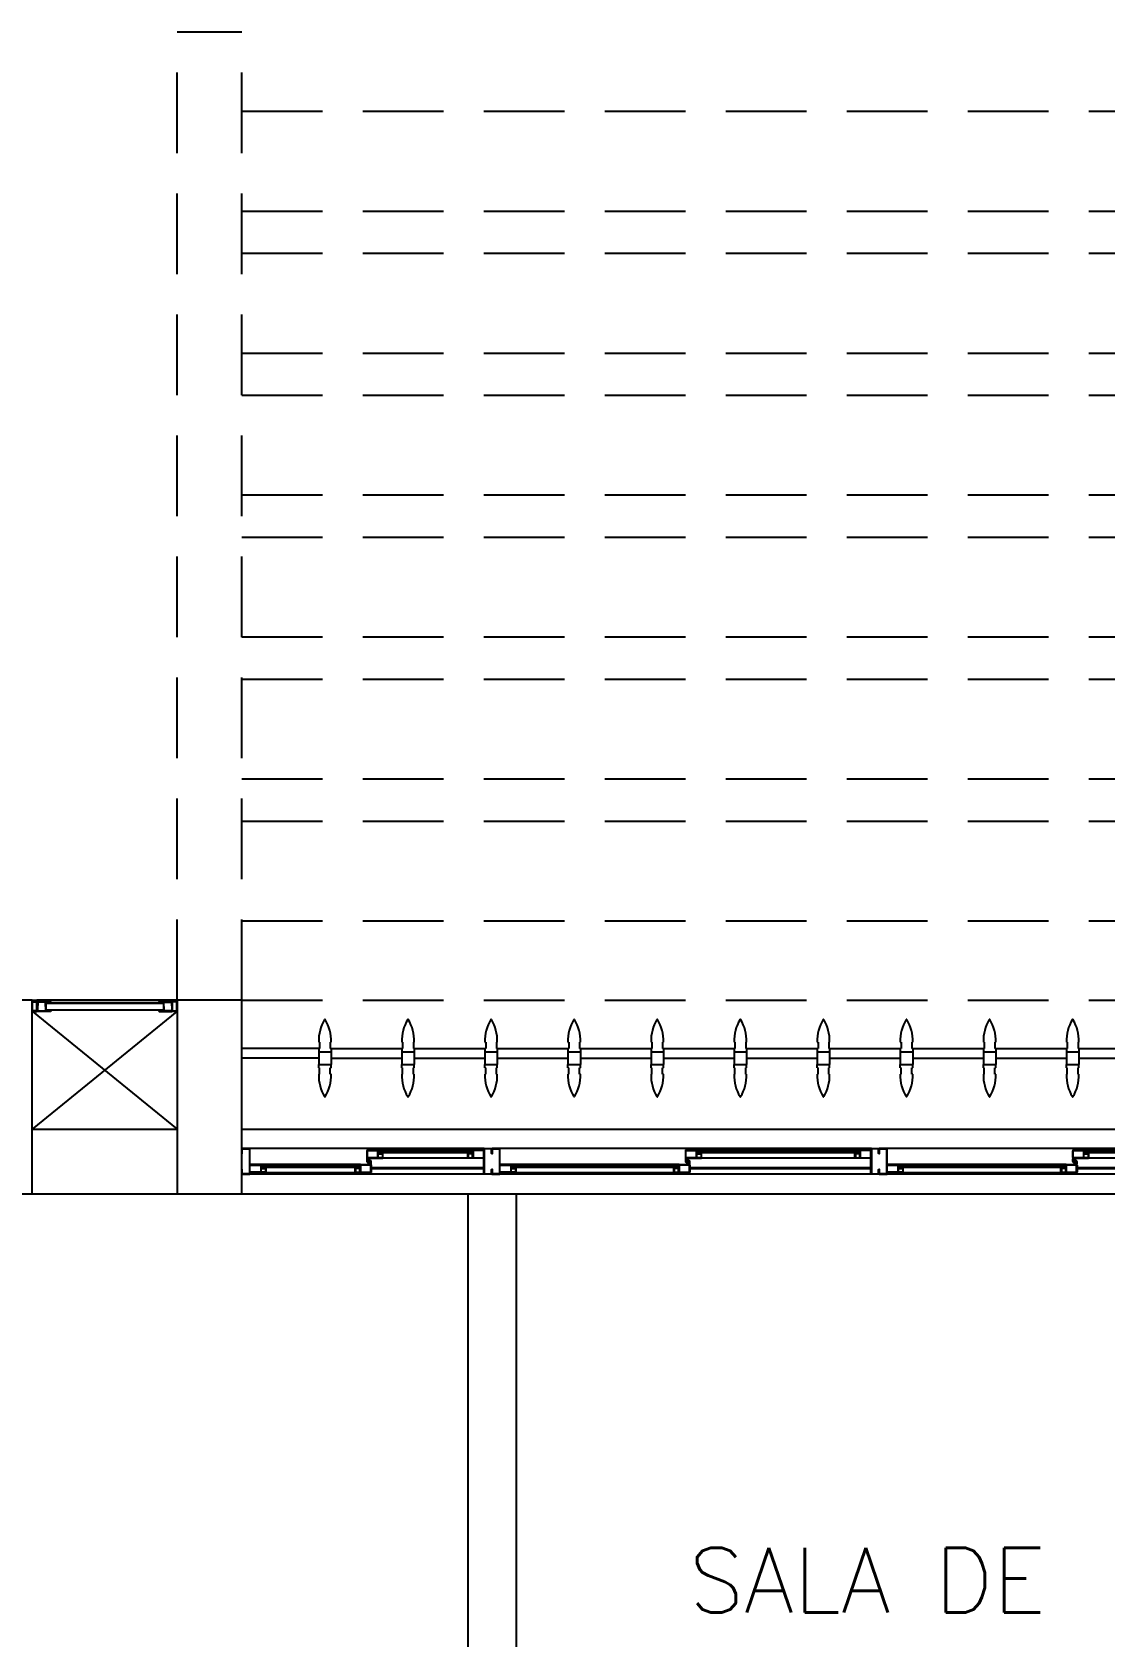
# Model space of a CAD drawing. Header units: millimetres. Extents: x 1887 to 2405, y 1100 to 1335.
# Drawn here: x 2081.76 to 2085.085, y 1179.675 to 1184.648 of the extents above; entities that cross this region are included whole.
import ezdxf

# ---------------------------------------------------------------- set-up
doc = ezdxf.new("R2010")
doc.units = ezdxf.units.MM
doc.linetypes.add('HIDDEN', pattern=[0.375, 0.25, -0.125])
for name, color, linetype in [('AR-ALV', 2, 'Continuous'), ('AR-BRISES', 1, 'Continuous'), ('AR-ESQ', 1, 'Continuous'), ('AR-ESTC', 3, 'Continuous'), ('AR-PEITORIL', 1, 'Continuous'), ('AR-PROJ', 1, 'HIDDEN'), ('AR-SHAFT', 1, 'Continuous'), ('BR-PAINEL', 1, 'Continuous'), ('BR-SUPORTE', 1, 'Continuous'), ('DT-ESQ-BAGUETE-C', 2, 'Continuous'), ('DT-ESQ-BAGUETE-V', 1, 'Continuous'), ('DT-ESQ-CHAPA DOBRADA-V', 1, 'Continuous'), ('DT-ESQ-PERFIL CADEIRA-C', 2, 'Continuous'), ('DT-ESQ-PERFIL CADEIRA-V', 1, 'Continuous'), ('DT-ESQ-PERFIL U SIMPLES-C', 2, 'Continuous'), ('DT-ESQ-PERFIL U-C', 2, 'Continuous'), ('DT-ESQ-PERFIL U-V', 1, 'Continuous'), ('DT-ESQ-VENEZIANA-C', 2, 'Continuous'), ('DT-ESQ-VENEZIANA-V', 2, 'Continuous'), ('DT-ESQ-VIDRO-C', 2, 'Continuous'), ('PG-PROJ', 1, 'HIDDEN'), ('TEXTO', 2, 'Continuous')]:
    doc.layers.add(name, color=color, linetype=linetype)
doc.styles.add('UNB-100', font='simplex.shx', dxfattribs={"height": 0.2})

# ---------------------------------------------------------------- blocks, each defined once
blk = doc.blocks.new('EF23-P')
at = {"layer": 'DT-ESQ-BAGUETE-C', "ltscale": 0.1}
for points in [[(2.61, -0.08), (2.5965, -0.08), (2.5965, -0.0785), (2.6095, -0.0785, 0.414214), (2.61, -0.078), (2.61, -0.067, 0.414214), (2.6095, -0.0665), (2.5965, -0.0665), (2.5965, -0.065), (2.61, -0.065, -0.414214), (2.6115, -0.0665), (2.6115, -0.0785, -0.414214)], [(3.1015, -0.08), (3.115, -0.08), (3.115, -0.0785), (3.102, -0.0785, -0.414214), (3.1015, -0.078), (3.1015, -0.067, -0.414214), (3.102, -0.0665), (3.115, -0.0665), (3.115, -0.065), (3.1015, -0.065, 0.414214), (3.1, -0.0665), (3.1, -0.0785, 0.414214)], [(3.81, -0.08), (3.7965, -0.08), (3.7965, -0.0785), (3.8095, -0.0785, 0.414214), (3.81, -0.078), (3.81, -0.067, 0.414214), (3.8095, -0.0665), (3.7965, -0.0665), (3.7965, -0.065), (3.81, -0.065, -0.414214), (3.8115, -0.0665), (3.8115, -0.0785, -0.414214)], [(4.3015, -0.08), (4.315, -0.08), (4.315, -0.0785), (4.302, -0.0785, -0.414214), (4.3015, -0.078), (4.3015, -0.067, -0.414214), (4.302, -0.0665), (4.315, -0.0665), (4.315, -0.065), (4.3015, -0.065, 0.414214), (4.3, -0.0665), (4.3, -0.0785, 0.414214)], [(4.7975, -0.08), (4.784, -0.08), (4.784, -0.0785), (4.797, -0.0785, 0.414214), (4.7975, -0.078), (4.7975, -0.067, 0.414214), (4.797, -0.0665), (4.784, -0.0665), (4.784, -0.065), (4.7975, -0.065, -0.414214), (4.799, -0.0665), (4.799, -0.0785, -0.414214)], [(5.0765, -0.08), (5.09, -0.08), (5.09, -0.0785), (5.077, -0.0785, -0.414214), (5.0765, -0.078), (5.0765, -0.067, -0.414214), (5.077, -0.0665), (5.09, -0.0665), (5.09, -0.065), (5.0765, -0.065, 0.414214), (5.075, -0.0665), (5.075, -0.0785, 0.414214)], [(2.5265, -0.125), (2.54, -0.125), (2.54, -0.1235), (2.527, -0.1235, -0.414214), (2.5265, -0.123), (2.5265, -0.112, -0.414214), (2.527, -0.1115), (2.54, -0.1115), (2.54, -0.11), (2.5265, -0.11, 0.414214), (2.525, -0.1115), (2.525, -0.1235, 0.414214)], [(3.2485, -0.125), (3.235, -0.125), (3.235, -0.1235), (3.248, -0.1235, 0.414214), (3.2485, -0.123), (3.2485, -0.112, 0.414214), (3.248, -0.1115), (3.235, -0.1115), (3.235, -0.11), (3.2485, -0.11, -0.414214), (3.25, -0.1115), (3.25, -0.1235, -0.414214)], [(3.7265, -0.125), (3.74, -0.125), (3.74, -0.1235), (3.727, -0.1235, -0.414214), (3.7265, -0.123), (3.7265, -0.112, -0.414214), (3.727, -0.1115), (3.74, -0.1115), (3.74, -0.11), (3.7265, -0.11, 0.414214), (3.725, -0.1115), (3.725, -0.1235, 0.414214)], [(4.4485, -0.125), (4.435, -0.125), (4.435, -0.1235), (4.448, -0.1235, 0.414214), (4.4485, -0.123), (4.4485, -0.112, 0.414214), (4.448, -0.1115), (4.435, -0.1115), (4.435, -0.11), (4.4485, -0.11, -0.414214), (4.45, -0.1115), (4.45, -0.1235, -0.414214)], [(4.714, -0.125), (4.7275, -0.125), (4.7275, -0.1235), (4.7145, -0.1235, -0.414214), (4.714, -0.123), (4.714, -0.112, -0.414214), (4.7145, -0.1115), (4.7275, -0.1115), (4.7275, -0.11), (4.714, -0.11, 0.414214), (4.7125, -0.1115), (4.7125, -0.1235, 0.414214)]]:
    blk.add_lwpolyline(points, format="xyb", close=True, dxfattribs=at)
at = {"layer": 'DT-ESQ-BAGUETE-V', "ltscale": 0.1}
for p, q in [((2.61, -0.065), (3.1015, -0.065)), ((3.81, -0.065), (4.3015, -0.065)), ((4.7975, -0.065), (5.0765, -0.065)), ((2.0485, -0.11), (2.5265, -0.11)), ((3.2485, -0.11), (3.7265, -0.11)), ((4.4485, -0.11), (4.714, -0.11))]:
    blk.add_line(p, q, dxfattribs=at)
at = {"layer": 'DT-ESQ-CHAPA DOBRADA-V', "ltscale": 0.1}
for p, q in [((2, -0.077), (2.5615, -0.077)), ((2, -0.08), (2.5615, -0.08)), ((3.2, -0.077), (3.7615, -0.077)), ((3.2, -0.08), (3.7615, -0.08)), ((4.4, -0.077), (4.749, -0.077)), ((4.4, -0.08), (4.749, -0.08))]:
    blk.add_line(p, q, dxfattribs=at)
at = {"layer": 'DT-ESQ-PERFIL CADEIRA-C', "ltscale": 0.1}
for p, q in [((2.5635, -0.0885), (2.61, -0.0885)), ((3.15, -0.0885), (3.1015, -0.0885)), ((3.7635, -0.0885), (3.81, -0.0885)), ((4.35, -0.0885), (4.3015, -0.0885)), ((4.751, -0.0885), (4.7975, -0.0885)), ((5.125, -0.0885), (5.0765, -0.0885)), ((2.573, -0.1335), (2.5265, -0.1335)), ((3.2, -0.1335), (3.2485, -0.1335)), ((3.773, -0.1335), (3.7265, -0.1335)), ((4.4, -0.1335), (4.4485, -0.1335)), ((4.7605, -0.1335), (4.714, -0.1335))]:
    blk.add_line(p, q, dxfattribs=at)
for points in [[(2.61, -0.087, -1), (2.61, -0.09), (2.5635, -0.09, -0.414214), (2.5615, -0.088), (2.5615, -0.067, -0.414214), (2.5635, -0.065), (2.595, -0.065, -0.414214), (2.5965, -0.0665), (2.5965, -0.087)], [(2.5965, -0.0885, -0.198913), (2.5954, -0.0881, -0.198913), (2.595, -0.087), (2.595, -0.067, 0.414214), (2.5945, -0.0665), (2.5635, -0.0665, 0.414214), (2.563, -0.067), (2.563, -0.088, 0.414214), (2.5635, -0.0885)], [(3.1015, -0.09), (3.15, -0.09), (3.15, -0.0885), (3.115, -0.0885, 0.198912), (3.1161, -0.0881, 0.198913), (3.1165, -0.087), (3.1165, -0.067, -0.414214), (3.117, -0.0665), (3.15, -0.0665), (3.15, -0.065), (3.1165, -0.065, 0.414214), (3.115, -0.0665), (3.115, -0.0785), (3.115, -0.08), (3.115, -0.087), (3.1015, -0.087, 1)], [(3.81, -0.087, -1), (3.81, -0.09), (3.7635, -0.09, -0.414214), (3.7615, -0.088), (3.7615, -0.067, -0.414214), (3.7635, -0.065), (3.795, -0.065, -0.414214), (3.7965, -0.0665), (3.7965, -0.087)], [(3.7965, -0.0885, -0.198913), (3.7954, -0.0881, -0.198913), (3.795, -0.087), (3.795, -0.067, 0.414214), (3.7945, -0.0665), (3.7635, -0.0665, 0.414214), (3.763, -0.067), (3.763, -0.088, 0.414214), (3.7635, -0.0885)], [(4.3015, -0.09), (4.35, -0.09), (4.35, -0.0885), (4.315, -0.0885, 0.198912), (4.3161, -0.0881, 0.198913), (4.3165, -0.087), (4.3165, -0.067, -0.414214), (4.317, -0.0665), (4.35, -0.0665), (4.35, -0.065), (4.3165, -0.065, 0.414214), (4.315, -0.0665), (4.315, -0.0785), (4.315, -0.08), (4.315, -0.087), (4.3015, -0.087, 1)], [(4.7975, -0.087, -1), (4.7975, -0.09), (4.751, -0.09, -0.414214), (4.749, -0.088), (4.749, -0.067, -0.414214), (4.751, -0.065), (4.7825, -0.065, -0.414214), (4.784, -0.0665), (4.784, -0.087)], [(4.784, -0.0885, -0.198913), (4.7829, -0.0881, -0.198913), (4.7825, -0.087), (4.7825, -0.067, 0.414214), (4.782, -0.0665), (4.751, -0.0665, 0.414214), (4.7505, -0.067), (4.7505, -0.088, 0.414214), (4.751, -0.0885)], [(5.0765, -0.09), (5.125, -0.09), (5.125, -0.0885), (5.09, -0.0885, 0.198912), (5.0911, -0.0881, 0.198913), (5.0915, -0.087), (5.0915, -0.067, -0.414214), (5.092, -0.0665), (5.125, -0.0665), (5.125, -0.065), (5.0915, -0.065, 0.414214), (5.09, -0.0665), (5.09, -0.0785), (5.09, -0.08), (5.09, -0.087), (5.0765, -0.087, 1)], [(2.5265, -0.132, 1), (2.5265, -0.135), (2.573, -0.135, 0.414214), (2.575, -0.133), (2.575, -0.112, 0.414214), (2.573, -0.11), (2.5415, -0.11, 0.414214), (2.54, -0.1115), (2.54, -0.132)], [(2.54, -0.1335, 0.198913), (2.5411, -0.1331, 0.198913), (2.5415, -0.132), (2.5415, -0.112, -0.414214), (2.542, -0.1115), (2.573, -0.1115, -0.414214), (2.5735, -0.112), (2.5735, -0.133, -0.414214), (2.573, -0.1335)], [(3.2485, -0.135), (3.2, -0.135), (3.2, -0.1335), (3.235, -0.1335, -0.198912), (3.2339, -0.1331, -0.198913), (3.2335, -0.132), (3.2335, -0.112, 0.414214), (3.233, -0.1115), (3.2, -0.1115), (3.2, -0.11), (3.2335, -0.11, -0.414214), (3.235, -0.1115), (3.235, -0.1235), (3.235, -0.125), (3.235, -0.132), (3.2485, -0.132, -1)], [(3.7265, -0.132, 1), (3.7265, -0.135), (3.773, -0.135, 0.414214), (3.775, -0.133), (3.775, -0.112, 0.414214), (3.773, -0.11), (3.7415, -0.11, 0.414214), (3.74, -0.1115), (3.74, -0.132)], [(3.74, -0.1335, 0.198913), (3.7411, -0.1331, 0.198913), (3.7415, -0.132), (3.7415, -0.112, -0.414214), (3.742, -0.1115), (3.773, -0.1115, -0.414214), (3.7735, -0.112), (3.7735, -0.133, -0.414214), (3.773, -0.1335)], [(4.4485, -0.135), (4.4, -0.135), (4.4, -0.1335), (4.435, -0.1335, -0.198912), (4.4339, -0.1331, -0.198913), (4.4335, -0.132), (4.4335, -0.112, 0.414214), (4.433, -0.1115), (4.4, -0.1115), (4.4, -0.11), (4.4335, -0.11, -0.414214), (4.435, -0.1115), (4.435, -0.1235), (4.435, -0.125), (4.435, -0.132), (4.4485, -0.132, -1)], [(4.714, -0.132, 1), (4.714, -0.135), (4.7605, -0.135, 0.414214), (4.7625, -0.133), (4.7625, -0.112, 0.414214), (4.7605, -0.11), (4.729, -0.11, 0.414214), (4.7275, -0.1115), (4.7275, -0.132)], [(4.7275, -0.1335, 0.198913), (4.7286, -0.1331, 0.198913), (4.729, -0.132), (4.729, -0.112, -0.414214), (4.7295, -0.1115), (4.7605, -0.1115, -0.414214), (4.761, -0.112), (4.761, -0.133, -0.414214), (4.7605, -0.1335)]]:
    blk.add_lwpolyline(points, format="xyb", close=True, dxfattribs=at)
at = {"layer": 'DT-ESQ-PERFIL CADEIRA-V', "ltscale": 0.1}
for p, q in [((2.595, -0.09), (3.1015, -0.09)), ((3.795, -0.09), (4.3015, -0.09)), ((4.7825, -0.09), (5.0765, -0.09)), ((2.0485, -0.135), (2.5265, -0.135)), ((3.2485, -0.135), (3.7265, -0.135)), ((4.4485, -0.135), (4.714, -0.135))]:
    blk.add_line(p, q, dxfattribs=at)
at = {"layer": 'DT-ESQ-PERFIL U SIMPLES-C', "ltscale": 0.1}
for points in [[(2.5635, -0.102), (2.5715, -0.102), (2.5715, -0.1005), (2.5635, -0.1005, -0.414214), (2.563, -0.1), (2.563, -0.092, -0.414214), (2.5635, -0.0915), (2.5715, -0.0915), (2.5715, -0.09), (2.5635, -0.09, 0.414214), (2.5615, -0.092), (2.5615, -0.1, 0.414214)], [(2.573, -0.098), (2.565, -0.098), (2.565, -0.0995), (2.573, -0.0995, -0.414214), (2.5735, -0.1), (2.5735, -0.108, -0.414214), (2.573, -0.1085), (2.565, -0.1085), (2.565, -0.11), (2.573, -0.11, 0.414214), (2.575, -0.108), (2.575, -0.1, 0.414214)], [(3.7635, -0.102), (3.7715, -0.102), (3.7715, -0.1005), (3.7635, -0.1005, -0.414214), (3.763, -0.1), (3.763, -0.092, -0.414214), (3.7635, -0.0915), (3.7715, -0.0915), (3.7715, -0.09), (3.7635, -0.09, 0.414214), (3.7615, -0.092), (3.7615, -0.1, 0.414214)], [(3.773, -0.098), (3.765, -0.098), (3.765, -0.0995), (3.773, -0.0995, -0.414214), (3.7735, -0.1), (3.7735, -0.108, -0.414214), (3.773, -0.1085), (3.765, -0.1085), (3.765, -0.11), (3.773, -0.11, 0.414214), (3.775, -0.108), (3.775, -0.1, 0.414214)], [(4.751, -0.102), (4.759, -0.102), (4.759, -0.1005), (4.751, -0.1005, -0.414214), (4.7505, -0.1), (4.7505, -0.092, -0.414214), (4.751, -0.0915), (4.759, -0.0915), (4.759, -0.09), (4.751, -0.09, 0.414214), (4.749, -0.092), (4.749, -0.1, 0.414214)], [(4.7605, -0.098), (4.7525, -0.098), (4.7525, -0.0995), (4.7605, -0.0995, -0.414214), (4.761, -0.1), (4.761, -0.108, -0.414214), (4.7605, -0.1085), (4.7525, -0.1085), (4.7525, -0.11), (4.7605, -0.11, 0.414214), (4.7625, -0.108), (4.7625, -0.1, 0.414214)]]:
    blk.add_lwpolyline(points, format="xyb", close=True, dxfattribs=at)
at = {"layer": 'DT-ESQ-PERFIL U-C', "ltscale": 0.1}
for points in [[(3.175, -0.0615, 0.414214), (3.1735, -0.06), (3.1515, -0.06, 0.414214), (3.15, -0.0615), (3.15, -0.1385, 0.414214), (3.1515, -0.14), (3.1735, -0.14, 0.414214), (3.175, -0.1385), (3.175, -0.125), (3.1735, -0.125), (3.1735, -0.138, -0.414214), (3.173, -0.1385), (3.152, -0.1385, -0.414214), (3.1515, -0.138), (3.1515, -0.062, -0.414214), (3.152, -0.0615), (3.173, -0.0615, -0.414214), (3.1735, -0.062), (3.1735, -0.075), (3.175, -0.075)], [(3.175, -0.0615, -0.414214), (3.1765, -0.06), (3.1985, -0.06, -0.414214), (3.2, -0.0615), (3.2, -0.1385, -0.414214), (3.1985, -0.14), (3.1765, -0.14, -0.414214), (3.175, -0.1385), (3.175, -0.125), (3.1765, -0.125), (3.1765, -0.138, 0.414214), (3.177, -0.1385), (3.198, -0.1385, 0.414214), (3.1985, -0.138), (3.1985, -0.062, 0.414214), (3.198, -0.0615), (3.177, -0.0615, 0.414214), (3.1765, -0.062), (3.1765, -0.075), (3.175, -0.075)], [(4.375, -0.0615, 0.414214), (4.3735, -0.06), (4.3515, -0.06, 0.414214), (4.35, -0.0615), (4.35, -0.1385, 0.414214), (4.3515, -0.14), (4.3735, -0.14, 0.414214), (4.375, -0.1385), (4.375, -0.125), (4.3735, -0.125), (4.3735, -0.138, -0.414214), (4.373, -0.1385), (4.352, -0.1385, -0.414214), (4.3515, -0.138), (4.3515, -0.062, -0.414214), (4.352, -0.0615), (4.373, -0.0615, -0.414214), (4.3735, -0.062), (4.3735, -0.075), (4.375, -0.075)], [(4.375, -0.0615, -0.414214), (4.3765, -0.06), (4.3985, -0.06, -0.414214), (4.4, -0.0615), (4.4, -0.1385, -0.414214), (4.3985, -0.14), (4.3765, -0.14, -0.414214), (4.375, -0.1385), (4.375, -0.125), (4.3765, -0.125), (4.3765, -0.138, 0.414214), (4.377, -0.1385), (4.398, -0.1385, 0.414214), (4.3985, -0.138), (4.3985, -0.062, 0.414214), (4.398, -0.0615), (4.377, -0.0615, 0.414214), (4.3765, -0.062), (4.3765, -0.075), (4.375, -0.075)], [(5.15, -0.0615, 0.414214), (5.1485, -0.06), (5.1265, -0.06, 0.414214), (5.125, -0.0615), (5.125, -0.1385, 0.414214), (5.1265, -0.14), (5.1485, -0.14, 0.414214), (5.15, -0.1385), (5.15, -0.125), (5.1485, -0.125), (5.1485, -0.138, -0.414214), (5.148, -0.1385), (5.127, -0.1385, -0.414214), (5.1265, -0.138), (5.1265, -0.062, -0.414214), (5.127, -0.0615), (5.148, -0.0615, -0.414214), (5.1485, -0.062), (5.1485, -0.075), (5.15, -0.075)]]:
    blk.add_lwpolyline(points, format="xyb", close=True, dxfattribs=at)
at = {"layer": 'DT-ESQ-PERFIL U-V', "ltscale": 0.1}
for p, q in [((1.9985, -0.06), (3.1515, -0.06)), ((3.1985, -0.06), (4.3515, -0.06)), ((4.3985, -0.06), (5.1265, -0.06)), ((1.9985, -0.14), (3.1515, -0.14)), ((3.1985, -0.14), (4.3515, -0.14)), ((4.3985, -0.14), (5.1265, -0.14))]:
    blk.add_line(p, q, dxfattribs=at)
at = {"layer": 'DT-ESQ-VIDRO-C', "ltscale": 0.1}
for points in [[(3.1125, -0.085), (3.1125, -0.082), (2.599, -0.082), (2.599, -0.085)], [(4.3125, -0.085), (4.3125, -0.082), (3.799, -0.082), (3.799, -0.085)], [(5.0875, -0.085), (5.0875, -0.082), (4.7865, -0.082), (4.7865, -0.085)], [(2.038, -0.13), (2.038, -0.127), (2.537, -0.127), (2.537, -0.13)], [(3.238, -0.13), (3.238, -0.127), (3.737, -0.127), (3.737, -0.13)], [(4.438, -0.13), (4.438, -0.127), (4.7245, -0.127), (4.7245, -0.13)]]:
    blk.add_lwpolyline(points, close=True, dxfattribs=at)
blk = doc.blocks.new('BR-MODULO8')
at = {"layer": 'BR-PAINEL'}
for p, q in [((-4.9117, 0.27), (-4.9092, 0.27)), ((-4.9117, 0.25), (-4.9117, 0.24)), ((-4.9117, 0.25), (-4.9092, 0.25)), ((-4.9092, 0.27), (-4.9092, 0.25)), ((-4.8758, 0.27), (-4.8758, 0.25)), ((-4.8733, 0.27), (-4.8758, 0.27)), ((-4.8733, 0.25), (-4.8758, 0.25)), ((-4.8733, 0.25), (-4.8733, 0.24)), ((-4.6542, 0.27), (-4.6517, 0.27)), ((-4.6542, 0.25), (-4.6542, 0.24)), ((-4.6542, 0.25), (-4.6517, 0.25)), ((-4.6517, 0.27), (-4.6517, 0.25)), ((-4.6183, 0.27), (-4.6183, 0.25)), ((-4.6158, 0.27), (-4.6183, 0.27)), ((-4.6158, 0.25), (-4.6183, 0.25)), ((-4.6158, 0.25), (-4.6158, 0.24)), ((-4.3967, 0.27), (-4.3942, 0.27)), ((-4.3967, 0.25), (-4.3967, 0.24)), ((-4.3967, 0.25), (-4.3942, 0.25)), ((-4.3942, 0.27), (-4.3942, 0.25)), ((-4.3608, 0.27), (-4.3608, 0.25)), ((-4.3583, 0.27), (-4.3608, 0.27)), ((-4.3583, 0.25), (-4.3608, 0.25)), ((-4.3583, 0.25), (-4.3583, 0.24)), ((-4.1392, 0.27), (-4.1367, 0.27)), ((-4.1392, 0.25), (-4.1392, 0.24)), ((-4.1392, 0.25), (-4.1367, 0.25)), ((-4.1367, 0.27), (-4.1367, 0.25)), ((-4.1033, 0.27), (-4.1033, 0.25)), ((-4.1008, 0.27), (-4.1033, 0.27)), ((-4.1008, 0.25), (-4.1033, 0.25)), ((-4.1008, 0.25), (-4.1008, 0.24)), ((-3.8817, 0.27), (-3.8792, 0.27)), ((-3.8817, 0.25), (-3.8817, 0.24)), ((-3.8817, 0.25), (-3.8792, 0.25)), ((-3.8792, 0.27), (-3.8792, 0.25)), ((-3.8458, 0.27), (-3.8458, 0.25)), ((-3.8433, 0.27), (-3.8458, 0.27)), ((-3.8433, 0.25), (-3.8458, 0.25)), ((-3.8433, 0.25), (-3.8433, 0.24)), ((-3.6242, 0.27), (-3.6217, 0.27)), ((-3.6242, 0.25), (-3.6242, 0.24)), ((-3.6242, 0.25), (-3.6217, 0.25)), ((-3.6217, 0.27), (-3.6217, 0.25)), ((-3.5883, 0.27), (-3.5883, 0.25)), ((-3.5858, 0.27), (-3.5883, 0.27)), ((-3.5858, 0.25), (-3.5883, 0.25)), ((-3.5858, 0.25), (-3.5858, 0.24)), ((-3.3667, 0.27), (-3.3642, 0.27)), ((-3.3667, 0.25), (-3.3667, 0.24)), ((-3.3667, 0.25), (-3.3642, 0.25)), ((-3.3642, 0.27), (-3.3642, 0.25)), ((-3.3308, 0.27), (-3.3308, 0.25)), ((-3.3283, 0.27), (-3.3308, 0.27)), ((-3.3283, 0.25), (-3.3308, 0.25)), ((-3.3283, 0.25), (-3.3283, 0.24)), ((-3.1092, 0.27), (-3.1067, 0.27)), ((-3.1092, 0.25), (-3.1092, 0.24)), ((-3.1092, 0.25), (-3.1067, 0.25)), ((-3.1067, 0.27), (-3.1067, 0.25)), ((-3.0733, 0.27), (-3.0733, 0.25)), ((-3.0708, 0.27), (-3.0733, 0.27)), ((-3.0708, 0.25), (-3.0733, 0.25)), ((-3.0708, 0.25), (-3.0708, 0.24)), ((-2.8517, 0.27), (-2.8492, 0.27)), ((-2.8517, 0.25), (-2.8517, 0.24)), ((-2.8517, 0.25), (-2.8492, 0.25)), ((-2.8492, 0.27), (-2.8492, 0.25)), ((-2.8158, 0.27), (-2.8158, 0.25)), ((-2.8133, 0.27), (-2.8158, 0.27)), ((-2.8133, 0.25), (-2.8158, 0.25)), ((-2.8133, 0.25), (-2.8133, 0.24)), ((-2.5942, 0.27), (-2.5917, 0.27)), ((-2.5942, 0.25), (-2.5942, 0.24)), ((-2.5942, 0.25), (-2.5917, 0.25)), ((-2.5917, 0.27), (-2.5917, 0.25)), ((-2.5583, 0.27), (-2.5583, 0.25)), ((-2.5558, 0.27), (-2.5583, 0.27)), ((-2.5558, 0.25), (-2.5583, 0.25)), ((-2.5558, 0.25), (-2.5558, 0.24)), ((-4.9117, 0.24), (-4.8733, 0.24)), ((-4.9117, 0.24), (-4.9117, 0.2)), ((-4.9117, 0.2), (-4.8733, 0.2)), ((-4.9117, 0.19), (-4.9117, 0.2)), ((-4.8733, 0.24), (-4.8733, 0.2)), ((-4.8733, 0.19), (-4.8733, 0.2)), ((-4.6542, 0.24), (-4.6158, 0.24)), ((-4.6542, 0.24), (-4.6542, 0.2)), ((-4.6542, 0.2), (-4.6158, 0.2)), ((-4.6542, 0.19), (-4.6542, 0.2)), ((-4.6158, 0.24), (-4.6158, 0.2)), ((-4.6158, 0.19), (-4.6158, 0.2)), ((-4.3967, 0.24), (-4.3583, 0.24)), ((-4.3967, 0.24), (-4.3967, 0.2)), ((-4.3967, 0.2), (-4.3583, 0.2)), ((-4.3967, 0.19), (-4.3967, 0.2)), ((-4.3583, 0.24), (-4.3583, 0.2)), ((-4.3583, 0.19), (-4.3583, 0.2)), ((-4.1392, 0.24), (-4.1008, 0.24)), ((-4.1392, 0.24), (-4.1392, 0.2)), ((-4.1392, 0.2), (-4.1008, 0.2)), ((-4.1392, 0.19), (-4.1392, 0.2)), ((-4.1008, 0.24), (-4.1008, 0.2)), ((-4.1008, 0.19), (-4.1008, 0.2)), ((-3.8817, 0.24), (-3.8433, 0.24)), ((-3.8817, 0.24), (-3.8817, 0.2)), ((-3.8817, 0.2), (-3.8433, 0.2)), ((-3.8817, 0.19), (-3.8817, 0.2)), ((-3.8433, 0.24), (-3.8433, 0.2)), ((-3.8433, 0.19), (-3.8433, 0.2)), ((-3.6242, 0.24), (-3.5858, 0.24)), ((-3.6242, 0.24), (-3.6242, 0.2)), ((-3.6242, 0.2), (-3.5858, 0.2)), ((-3.6242, 0.19), (-3.6242, 0.2)), ((-3.5858, 0.24), (-3.5858, 0.2)), ((-3.5858, 0.19), (-3.5858, 0.2)), ((-3.3667, 0.24), (-3.3283, 0.24)), ((-3.3667, 0.24), (-3.3667, 0.2)), ((-3.3667, 0.2), (-3.3283, 0.2)), ((-3.3667, 0.19), (-3.3667, 0.2)), ((-3.3283, 0.24), (-3.3283, 0.2)), ((-3.3283, 0.19), (-3.3283, 0.2)), ((-3.1092, 0.24), (-3.0708, 0.24)), ((-3.1092, 0.24), (-3.1092, 0.2)), ((-3.1092, 0.2), (-3.0708, 0.2)), ((-3.1092, 0.19), (-3.1092, 0.2)), ((-3.0708, 0.24), (-3.0708, 0.2)), ((-3.0708, 0.19), (-3.0708, 0.2)), ((-2.8517, 0.24), (-2.8133, 0.24)), ((-2.8517, 0.24), (-2.8517, 0.2)), ((-2.8517, 0.2), (-2.8133, 0.2)), ((-2.8517, 0.19), (-2.8517, 0.2)), ((-2.8133, 0.24), (-2.8133, 0.2)), ((-2.8133, 0.19), (-2.8133, 0.2)), ((-2.5942, 0.24), (-2.5558, 0.24)), ((-2.5942, 0.24), (-2.5942, 0.2)), ((-2.5942, 0.2), (-2.5558, 0.2)), ((-2.5942, 0.19), (-2.5942, 0.2)), ((-2.5558, 0.24), (-2.5558, 0.2)), ((-2.5558, 0.19), (-2.5558, 0.2)), ((-4.9117, 0.19), (-4.9092, 0.19)), ((-4.9117, 0.17), (-4.9092, 0.17)), ((-4.9092, 0.17), (-4.9092, 0.19)), ((-4.8733, 0.19), (-4.8758, 0.19)), ((-4.8758, 0.17), (-4.8758, 0.19)), ((-4.8733, 0.17), (-4.8758, 0.17)), ((-4.6542, 0.19), (-4.6517, 0.19)), ((-4.6542, 0.17), (-4.6517, 0.17)), ((-4.6517, 0.17), (-4.6517, 0.19)), ((-4.6158, 0.19), (-4.6183, 0.19)), ((-4.6183, 0.17), (-4.6183, 0.19)), ((-4.6158, 0.17), (-4.6183, 0.17)), ((-4.3967, 0.19), (-4.3942, 0.19)), ((-4.3967, 0.17), (-4.3942, 0.17)), ((-4.3942, 0.17), (-4.3942, 0.19)), ((-4.3583, 0.19), (-4.3608, 0.19)), ((-4.3608, 0.17), (-4.3608, 0.19)), ((-4.3583, 0.17), (-4.3608, 0.17)), ((-4.1392, 0.19), (-4.1367, 0.19)), ((-4.1392, 0.17), (-4.1367, 0.17)), ((-4.1367, 0.17), (-4.1367, 0.19)), ((-4.1008, 0.19), (-4.1033, 0.19)), ((-4.1033, 0.17), (-4.1033, 0.19)), ((-4.1008, 0.17), (-4.1033, 0.17)), ((-3.8817, 0.19), (-3.8792, 0.19)), ((-3.8817, 0.17), (-3.8792, 0.17)), ((-3.8792, 0.17), (-3.8792, 0.19)), ((-3.8433, 0.19), (-3.8458, 0.19)), ((-3.8458, 0.17), (-3.8458, 0.19)), ((-3.8433, 0.17), (-3.8458, 0.17)), ((-3.6242, 0.19), (-3.6217, 0.19)), ((-3.6242, 0.17), (-3.6217, 0.17)), ((-3.6217, 0.17), (-3.6217, 0.19)), ((-3.5858, 0.19), (-3.5883, 0.19)), ((-3.5883, 0.17), (-3.5883, 0.19)), ((-3.5858, 0.17), (-3.5883, 0.17)), ((-3.3667, 0.19), (-3.3642, 0.19)), ((-3.3667, 0.17), (-3.3642, 0.17)), ((-3.3642, 0.17), (-3.3642, 0.19)), ((-3.3283, 0.19), (-3.3308, 0.19)), ((-3.3308, 0.17), (-3.3308, 0.19)), ((-3.3283, 0.17), (-3.3308, 0.17)), ((-3.1092, 0.19), (-3.1067, 0.19)), ((-3.1092, 0.17), (-3.1067, 0.17)), ((-3.1067, 0.17), (-3.1067, 0.19)), ((-3.0708, 0.19), (-3.0733, 0.19)), ((-3.0733, 0.17), (-3.0733, 0.19)), ((-3.0708, 0.17), (-3.0733, 0.17)), ((-2.8517, 0.19), (-2.8492, 0.19)), ((-2.8517, 0.17), (-2.8492, 0.17)), ((-2.8492, 0.17), (-2.8492, 0.19)), ((-2.8133, 0.19), (-2.8158, 0.19)), ((-2.8158, 0.17), (-2.8158, 0.19)), ((-2.8133, 0.17), (-2.8158, 0.17)), ((-2.5942, 0.19), (-2.5917, 0.19)), ((-2.5942, 0.17), (-2.5917, 0.17)), ((-2.5917, 0.17), (-2.5917, 0.19)), ((-2.5558, 0.19), (-2.5583, 0.19)), ((-2.5583, 0.17), (-2.5583, 0.19)), ((-2.5558, 0.17), (-2.5583, 0.17))]:
    blk.add_line(p, q, dxfattribs=at)
for centre, radius, start, end in [((-4.7867, 0.2739), 0.1251, 148.4721, 181.772), ((-4.8925, 0.3387), 0.001, 37.1012, 142.8988), ((-4.9983, 0.2739), 0.1251, 358.228, 31.5279), ((-4.5292, 0.2739), 0.1251, 148.4721, 181.772), ((-4.635, 0.3387), 0.001, 37.1012, 142.8988), ((-4.7408, 0.2739), 0.1251, 358.228, 31.5279), ((-4.2717, 0.2739), 0.1251, 148.4721, 181.772), ((-4.3775, 0.3387), 0.001, 37.1012, 142.8988), ((-4.4833, 0.2739), 0.1251, 358.228, 31.5279), ((-4.0142, 0.2739), 0.1251, 148.4721, 181.772), ((-4.12, 0.3387), 0.001, 37.1012, 142.8988), ((-4.2258, 0.2739), 0.1251, 358.228, 31.5279), ((-3.7567, 0.2739), 0.1251, 148.4721, 181.772), ((-3.8625, 0.3387), 0.001, 37.1012, 142.8988), ((-3.9683, 0.2739), 0.1251, 358.228, 31.5279), ((-3.4992, 0.2739), 0.1251, 148.4721, 181.772), ((-3.605, 0.3387), 0.001, 37.1012, 142.8988), ((-3.7108, 0.2739), 0.1251, 358.228, 31.5279), ((-3.2417, 0.2739), 0.1251, 148.4721, 181.772), ((-3.3475, 0.3387), 0.001, 37.1012, 142.8988), ((-3.4533, 0.2739), 0.1251, 358.228, 31.5279), ((-2.9842, 0.2739), 0.1251, 148.4721, 181.772), ((-3.09, 0.3387), 0.001, 37.1012, 142.8988), ((-3.1958, 0.2739), 0.1251, 358.228, 31.5279), ((-2.7267, 0.2739), 0.1251, 148.4721, 181.772), ((-2.8325, 0.3387), 0.001, 37.1012, 142.8988), ((-2.9383, 0.2739), 0.1251, 358.228, 31.5279), ((-2.4692, 0.2739), 0.1251, 148.4721, 181.772), ((-2.575, 0.3387), 0.001, 37.1012, 142.8988), ((-2.6808, 0.2739), 0.1251, 358.228, 31.5279), ((-4.7867, 0.1661), 0.1251, 178.228, 211.5279), ((-4.9983, 0.1661), 0.1251, 328.4721, 1.772), ((-4.5292, 0.1661), 0.1251, 178.228, 211.5279), ((-4.7408, 0.1661), 0.1251, 328.4721, 1.772), ((-4.2717, 0.1661), 0.1251, 178.228, 211.5279), ((-4.4833, 0.1661), 0.1251, 328.4721, 1.772), ((-4.0142, 0.1661), 0.1251, 178.228, 211.5279), ((-4.2258, 0.1661), 0.1251, 328.4721, 1.772), ((-3.7567, 0.1661), 0.1251, 178.228, 211.5279), ((-3.9683, 0.1661), 0.1251, 328.4721, 1.772), ((-3.4992, 0.1661), 0.1251, 178.228, 211.5279), ((-3.7108, 0.1661), 0.1251, 328.4721, 1.772), ((-3.2417, 0.1661), 0.1251, 178.228, 211.5279), ((-3.4533, 0.1661), 0.1251, 328.4721, 1.772), ((-2.9842, 0.1661), 0.1251, 178.228, 211.5279), ((-3.1958, 0.1661), 0.1251, 328.4721, 1.772), ((-2.7267, 0.1661), 0.1251, 178.228, 211.5279), ((-2.9383, 0.1661), 0.1251, 328.4721, 1.772), ((-2.4692, 0.1661), 0.1251, 178.228, 211.5279), ((-2.6808, 0.1661), 0.1251, 328.4721, 1.772), ((-4.8925, 0.1013), 0.001, 217.1012, 322.8988), ((-4.635, 0.1013), 0.001, 217.1012, 322.8988), ((-4.3775, 0.1013), 0.001, 217.1012, 322.8988), ((-4.12, 0.1013), 0.001, 217.1012, 322.8988), ((-3.8625, 0.1013), 0.001, 217.1012, 322.8988), ((-3.605, 0.1013), 0.001, 217.1012, 322.8988), ((-3.3475, 0.1013), 0.001, 217.1012, 322.8988), ((-3.09, 0.1013), 0.001, 217.1012, 322.8988), ((-2.8325, 0.1013), 0.001, 217.1012, 322.8988), ((-2.575, 0.1013), 0.001, 217.1012, 322.8988)]:
    blk.add_arc(centre, radius, start, end, dxfattribs=at)
at = {"layer": 'BR-SUPORTE'}
for p, q in [((-4.9117, 0.25), (-5.15, 0.25)), ((-4.8733, 0.25), (-4.6517, 0.25)), ((-4.6158, 0.25), (-4.3942, 0.25)), ((-4.3583, 0.25), (-4.1367, 0.25)), ((-4.1008, 0.25), (-3.8792, 0.25)), ((-3.8433, 0.25), (-3.6217, 0.25)), ((-3.5858, 0.25), (-3.3642, 0.25)), ((-3.3283, 0.25), (-3.1067, 0.25)), ((-3.0708, 0.25), (-2.8492, 0.25)), ((-2.8133, 0.25), (-2.5917, 0.25)), ((-2.5558, 0.25), (-2.3342, 0.25)), ((-4.9117, 0.22), (-5.15, 0.22)), ((-4.8733, 0.22), (-4.6542, 0.22)), ((-4.6158, 0.22), (-4.3967, 0.22)), ((-4.3583, 0.22), (-4.1392, 0.22)), ((-4.1008, 0.22), (-3.8817, 0.22)), ((-3.8433, 0.22), (-3.6242, 0.22)), ((-3.5858, 0.22), (-3.3667, 0.22)), ((-3.3283, 0.22), (-3.1092, 0.22)), ((-3.0708, 0.22), (-2.8517, 0.22)), ((-2.8133, 0.22), (-2.5942, 0.22)), ((-2.5558, 0.22), (-2.3367, 0.22))]:
    blk.add_line(p, q, dxfattribs=at)
blk = doc.blocks.new('PG-MODULO1-PJ-C')
at = {"layer": 'PG-PROJ'}
for p, q in [((0.2, 3), (0, 3)), ((0, 0), (0, 3)), ((0.2, 0), (0.2, 3)), ((0.2, 2.7546), (5.35, 2.7546)), ((0.2, 2.4454), (5.35, 2.4454)), ((0.2, 2.3146), (5.35, 2.3146)), ((0.2, 2.0054), (5.35, 2.0054)), ((0.2, 1.8746), (5.35, 1.8746)), ((0.2, 1.5654), (5.35, 1.5654)), ((0.2, 1.4346), (5.35, 1.4346)), ((0.2, 1.1254), (5.35, 1.1254)), ((0.2, 0.9946), (5.35, 0.9946)), ((0.2, 0.6854), (5.35, 0.6854)), ((0.2, 0.5546), (5.35, 0.5546)), ((0.2, 0.2454), (5.35, 0.2454)), ((0.2, 0), (5.35, 0))]:
    blk.add_line(p, q, dxfattribs=at)
blk = doc.blocks.new('EF01C-P')
at = {"layer": 'DT-ESQ-BAGUETE-C', "ltscale": 0.1}
for points in [[(0.0015, 0.035), (0.015, 0.035), (0.015, 0.0335), (0.0015, 0.0335), (0.0015, 0.005), (0.015, 0.005), (0.015, 0.0035), (0.0015, 0.0035, -0.414214), (0, 0.005), (0, 0.0335, -0.414214)], [(0.4485, 0.035), (0.435, 0.035), (0.435, 0.0335), (0.4485, 0.0335), (0.4485, 0.005), (0.435, 0.005), (0.435, 0.0035), (0.4485, 0.0035, 0.414214), (0.45, 0.005), (0.45, 0.0335, 0.414214)]]:
    blk.add_lwpolyline(points, format="xyb", close=True, dxfattribs=at)
at = {"layer": 'DT-ESQ-PERFIL CADEIRA-C', "ltscale": 0.1}
for points in [[(0.01, 0.0015), (0.01, 0.003), (0.0015, 0.003, 1), (0.0015, 0), (0.015, 0, 0.414214), (0.0165, 0.0015), (0.0165, 0.0335), (0.043, 0.0335)], [(0.043, 0.0065), (0.018, 0.0065), (0.018, 0.0165), (0.0165, 0.0165), (0.0165, 0.0065, 0.414214), (0.018, 0.005), (0.043, 0.005), (0.0565, 0.005, 1), (0.0565, 0.008), (0.043, 0.008), (0.043, 0.02), (0.043, 0.032), (0.0565, 0.032, 1), (0.0565, 0.035), (0.043, 0.035), (0.0165, 0.035, 0.414214), (0.015, 0.0335), (0.015, 0.0015), (0.0015, 0.0015)], [(0.0415, 0.02), (0.0415, 0.032, -0.414214), (0.043, 0.0335), (0.0565, 0.0335)], [(0.0415, 0.02), (0.0415, 0.008, 0.414214), (0.043, 0.0065), (0.0565, 0.0065)], [(0.407, 0.0065), (0.432, 0.0065), (0.432, 0.0165), (0.4335, 0.0165), (0.4335, 0.0065, -0.414214), (0.432, 0.005), (0.407, 0.005), (0.3935, 0.005, -1), (0.3935, 0.008), (0.407, 0.008), (0.407, 0.02), (0.407, 0.032), (0.3935, 0.032, -1), (0.3935, 0.035), (0.407, 0.035), (0.4335, 0.035, -0.414214), (0.435, 0.0335), (0.435, 0.0015), (0.4485, 0.0015)], [(0.4085, 0.02), (0.4085, 0.032, 0.414214), (0.407, 0.0335), (0.3935, 0.0335)], [(0.4085, 0.02), (0.4085, 0.008, -0.414214), (0.407, 0.0065), (0.3935, 0.0065)], [(0.44, 0.0015), (0.44, 0.003), (0.4485, 0.003, -1), (0.4485, 0), (0.435, 0, -0.414214), (0.4335, 0.0015), (0.4335, 0.0335), (0.407, 0.0335)]]:
    blk.add_lwpolyline(points, format="xyb", dxfattribs=at)
at = {"layer": 'DT-ESQ-PERFIL CADEIRA-V', "ltscale": 0.1}
blk.add_line((0.015, 0), (0.435, 0), dxfattribs=at)
at = {"layer": 'DT-ESQ-VENEZIANA-C', "ltscale": 0.1}
for p, q in [((0.043, 0.0105), (0.407, 0.0105)), ((0.043, 0.009), (0.407, 0.009))]:
    blk.add_line(p, q, dxfattribs=at)
at = {"layer": 'DT-ESQ-VENEZIANA-V', "ltscale": 0.1}
blk.add_line((0.043, 0.031), (0.407, 0.031), dxfattribs=at)

msp = doc.modelspace()

# ---------------------------------------------------------------- linework, layer by layer
at = {"layer": 'AR-ALV'}
for p, q in [((2081.7597, 1181.2485), (2082.2097, 1181.2485)), ((2081.7597, 1181.0485), (2082.2097, 1181.0485)), ((2083.1097, 1181.0485), (2083.1097, 1177.5985)), ((2083.1097, 1181.0485), (2083.2597, 1181.0485)), ((2083.2597, 1181.0485), (2083.2597, 1177.5985))]:
    msp.add_line(p, q, dxfattribs=at)
at = {"layer": 'AR-ESTC'}
for points in [[(2081.5597, 1181.6485), (2081.5597, 1181.0485), (2081.7597, 1181.0485), (2081.7597, 1181.6485)], [(2082.2097, 1181.6485), (2082.2097, 1181.0485), (2082.4097, 1181.0485), (2082.4097, 1181.6485)]]:
    msp.add_lwpolyline(points, close=True, dxfattribs=at)
at = {"layer": 'AR-PEITORIL'}
for p, q in [((2082.4097, 1181.2485), (2087.5597, 1181.2485)), ((2082.4097, 1181.0485), (2087.5597, 1181.0485))]:
    msp.add_line(p, q, dxfattribs=at)
at = {"layer": 'AR-SHAFT'}
for p, q in [((2082.2082, 1181.6135), (2081.7597, 1181.2485)), ((2081.7612, 1181.6135), (2082.2097, 1181.2485))]:
    msp.add_line(p, q, dxfattribs=at)

# ---------------------------------------------------------------- block references
at = {"layer": 'AR-BRISES'}
msp.add_blockref('BR-MODULO8', (2087.5597, 1181.2485), dxfattribs=at)
at = {"layer": 'AR-ESQ', "rotation": 180}
for name, p in [('EF01C-P', (2082.2097, 1181.6485)), ('EF23-P', (2087.5597, 1181.0485))]:
    msp.add_blockref(name, p, dxfattribs=at)
at = {"layer": 'AR-PROJ'}
msp.add_blockref('PG-MODULO1-PJ-C', (2082.2097, 1181.6485), dxfattribs=at)

# ---------------------------------------------------------------- texts
at = {"layer": 'TEXTO', "style": 'UNB-100'}
msp.add_text('SALA DE', height=0.2, dxfattribs=at).set_placement((2083.795, 1179.7507))

doc.saveas('drawing.dxf')
